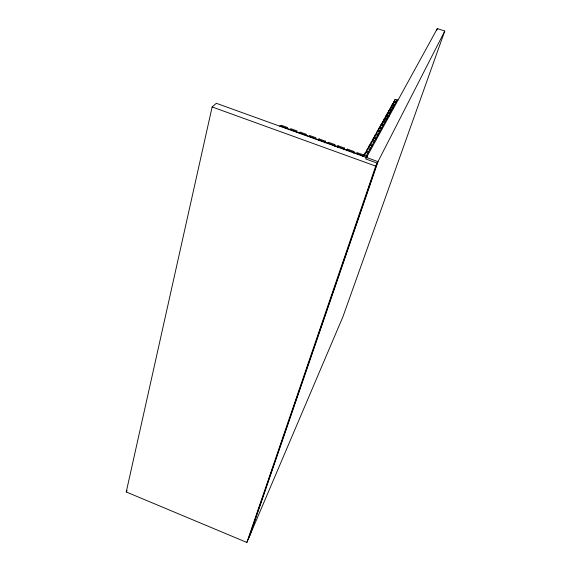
<?xml version="1.0" encoding="UTF-8"?>
<svg xmlns="http://www.w3.org/2000/svg" width="571" height="571" viewBox="0 0 571 571"><rect width="100%" height="100%" fill="white"/><g stroke="black" fill="none" stroke-linecap="round" stroke-linejoin="round"><path stroke-width="0.86" d="M248.792 537.911L377.238 163.113L365.683 158.945L437.35 28.55L444.759 31.077L342.921 316.762L246.865 542.45L126.241 491.966L212.134 106.955L216.33 103.294L377.995 161.636L249.748 535.662M318.461 140.573L318.968 138.867L325.377 141.18L324.863 142.886M334.335 146.304L334.863 144.599L328.432 142.286L327.861 143.114M337.397 147.382L337.925 145.705L344.363 148.032L343.835 149.702M346.897 150.808L347.432 149.138L353.899 151.465L353.349 153.142M362.892 156.582L363.449 154.912L356.975 152.578L356.468 153.435M363.563 156.397L365.476 152.3L367.753 153.121M364.355 155.683L365.476 152.3M365.376 153.506L367.546 148.61L369.794 149.424M366.154 152.8L367.546 148.61M367.717 148.988L369.573 144.998L371.8 145.798M369.009 146.69L369.573 144.998M365.69 157.51L366.404 155.548L364.12 154.727M369.437 146.262L371.557 141.458L373.762 142.25M370.715 143.978L371.557 141.458M371.692 141.894L373.498 137.989L375.682 138.774M366.646 157.853L367.203 156.183L366.247 155.84L397.202 99.846L398.008 100.132M372.385 141.322L373.498 137.989M373.334 139.31L375.404 134.592L377.567 135.363M369.951 149.795L370.508 148.125L368.274 147.318M373.998 138.796L375.404 134.592M375.233 135.919L377.274 131.266L379.408 132.029M371.935 146.212L372.499 144.527L370.279 143.735M376.432 133.764L377.274 131.266M377.367 131.758L379.101 127.997L381.221 128.753M377.966 131.366L379.101 127.997M378.616 130.217L380.893 124.799L382.991 125.549M375.789 139.245L376.353 137.554L374.183 136.776M379.772 128.147L380.893 124.799M380.679 126.177L382.656 121.659L384.733 122.401M377.659 135.848L378.223 134.171L376.075 133.407M381.514 125.042L382.656 121.659M381.571 125.613L384.383 118.582L386.439 119.318M379.494 132.522L380.058 130.859L377.923 130.095M383.248 121.937L384.383 118.582M383.855 120.845L386.075 115.563L388.109 116.284M384.947 118.889L386.075 115.563M384.897 119.332L387.395 113.201L389.422 113.914M386.538 115.727L387.395 113.201M387.095 114.742L389.008 110.331L391.014 111.038M388.437 112.016L389.008 110.331M388.694 111.895L390.585 107.519L392.57 108.219M389.436 110.888L390.585 107.519M386.467 119.903L387.038 118.233L384.982 117.505M390.55 108.247L392.134 104.75L394.104 105.449M391.278 107.284L392.134 104.75M391.228 108.033L393.655 102.038L395.61 102.723M392.798 104.564L393.655 102.038M393.597 102.801L395.153 99.368L397.088 100.046M394.004 102.744L395.153 99.368M392.527 108.947L393.105 107.262L391.121 106.563M395.546 103.487L396.124 101.802L394.176 101.117M246.865 542.45L375.711 166.104L444.759 31.077M436.758 30.234L437.35 28.55M363.235 156.311L363.434 155.947L279.918 125.813L279.633 126.141M362.963 155.776L363.449 154.912M353.385 152.321L353.899 151.465M346.911 149.987L347.432 149.138M343.835 148.874L344.363 148.032M126.241 491.966L127.112 490.582M337.375 146.547L337.925 145.705M334.306 145.434L334.863 144.599M324.806 142.008L325.377 141.18M318.375 139.688L318.968 138.867M315.328 138.589L315.92 137.768L309.525 135.463L308.911 136.276M305.87 135.177L306.491 134.371L300.11 132.065L299.475 132.865M296.435 131.773L297.077 130.973L290.718 128.675L290.061 129.467M287.027 128.375L287.691 127.59L281.346 125.299L280.668 126.084M392.662 103.815L394.625 104.507M389.55 109.361L391.549 110.067M387.952 112.209L389.972 112.922M386.324 115.114L388.366 115.834M388.237 116.063L389.087 116.363M383.269 120.56L385.339 121.295M381.521 123.679L383.612 124.421M379.744 126.855L381.856 127.611M372.249 140.216L374.448 141.008M366.218 150.98L368.481 151.8M212.134 106.955L375.711 166.104"/></g></svg>
